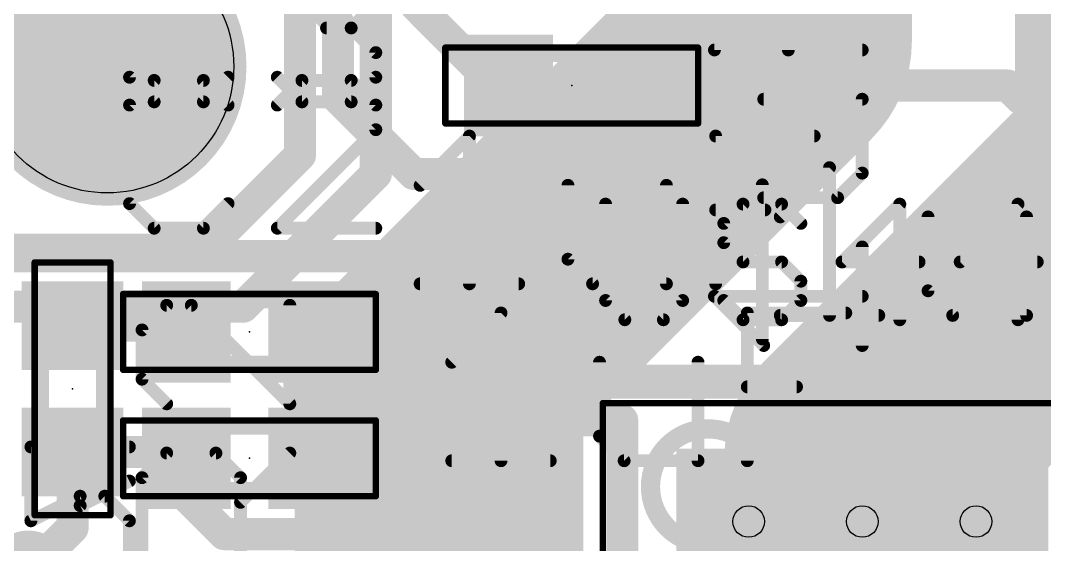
# Model space of a CAD drawing. Extents: x 61.5 to 101.4, y 9 to 89.5.
# Drawn here: x 67.24 to 75.34, y 62.77 to 66.91 of the extents above; entities that cross this region are included whole.
import ezdxf

# ---------------------------------------------------------------- set-up
doc = ezdxf.new("R2010")
doc.units = 0
for name, color, linetype in [('1', 22, 'CONTINUOUS'), ('16', 175, 'CONTINUOUS'), ('18', 82, 'CONTINUOUS'), ('20', 7, 'CONTINUOUS'), ('21', 253, 'CONTINUOUS'), ('23', 7, 'CONTINUOUS'), ('25', 253, 'CONTINUOUS'), ('27', 253, 'CONTINUOUS'), ('29', 253, 'CONTINUOUS'), ('30', 253, 'CONTINUOUS'), ('31', 253, 'CONTINUOUS'), ('39', 22, 'CONTINUOUS'), ('44', 253, 'CONTINUOUS'), ('51', 253, 'CONTINUOUS')]:
    doc.layers.add(name, color=color, linetype=linetype)

# ---------------------------------------------------------------- blocks, each defined once
blk = doc.blocks.new('RECT')
blk.add_solid([(-0.5, -0.5), (0.5, -0.5), (-0.5, 0.5), (0.5, 0.5)])
blk = doc.blocks.new('ROUNDV')
at = {"const_width": 0.5}
blk.add_lwpolyline([(0, -0.25, 1), (0, 0.25, 1), (0, -0.25)], format="xyb", dxfattribs=at)

msp = doc.modelspace()

# ---------------------------------------------------------------- linework, layer by layer
at = {"layer": '1', "const_width": 0.254}
for points in [[(69.75, 66.9), (68.55, 68.1)], [(71, 66.4), (70.35, 67.05)], [(69.75, 66.3), (69.75, 66.9)], [(71.1, 66.4), (71, 66.4)], [(72.1, 66.4), (75.05, 66.4)], [(72.1, 66.4), (72.1, 65.95)], [(75.15, 66.3), (75.05, 66.4)], [(70.35, 65.7), (69.75, 66.3)], [(75.7, 66.3), (75.15, 66.3)], [(72.1, 65.95), (71.85, 65.7)], [(71.85, 65.7), (70.35, 65.7)], [(66.7358, 65.05), (71.2, 65.05)], [(71.2, 65.05), (71.6, 64.65)], [(71.6, 64.65), (71.6, 63.95)], [(68.5, 64.5), (67.65, 64.5)], [(68.55, 64.45), (68.5, 64.5)], [(69.55, 64.45), (69.55, 63.45)], [(70.5, 64.05), (77.25, 64.05)], [(70.5, 63.75), (70.5, 64.05)], [(70.975, 63.875), (70.95, 63.9)], [(71.6, 63.95), (71, 63.95)], [(70.9822, 63.875), (70.975, 63.875)], [(72, 63.75), (70.5, 63.75)], [(72, 58.05), (72, 63.75)], [(67.65, 63.5), (67.65, 62.9)], [(67.65, 63.5), (68.5, 63.5)], [(68.5, 63.5), (68.55, 63.45)], [(68.55, 63.45), (68.55, 63.15)], [(69.55, 63.45), (70.2, 63.45)], [(70.2, 63.45), (70.35, 63.3)], [(70.35, 63.3), (70.425, 63.225)], [(70.425, 63.225), (70.9822, 63.225)], [(68.55, 63.15), (68.85, 62.85)], [(66.9, 62.95), (67.3, 62.55)], [(67.65, 62.9), (67.3, 62.55)], [(68.85, 62.85), (70.05, 62.85)], [(70.05, 62.85), (70.325, 62.575)]]:
    msp.add_lwpolyline(points, dxfattribs=at)
at = {"layer": '1', "const_width": 0.127}
for points in [[(69.8135, 66.9, 1), (69.6865, 66.9)], [(69.7051, 66.8551, 1), (69.7949, 66.9449)], [(71, 66.4635, 1), (71, 66.3365)], [(70.9551, 66.3551, 1), (71.0449, 66.4449)], [(71.1, 66.3365, 1), (71.1, 66.4635)], [(72.1, 66.4635, 1), (72.1, 66.3365)], [(72.1635, 66.4, 1), (72.0365, 66.4)], [(75.0949, 66.4449, 1), (75.0051, 66.3551)], [(75.05, 66.3365, 1), (75.05, 66.4635)], [(69.7949, 66.3449, 1), (69.7051, 66.2551)], [(75.15, 66.3635, 1), (75.15, 66.2365)], [(75.1051, 66.2551, 1), (75.1949, 66.3449)], [(69.6865, 66.3, 1), (69.8135, 66.3)], [(72.1449, 65.9051, 1), (72.0551, 65.9949)], [(72.0365, 65.95, 1), (72.1635, 65.95)], [(70.35, 65.7635, 1), (70.35, 65.6365)], [(70.3051, 65.6551, 1), (70.3949, 65.7449)], [(71.8051, 65.7449, 1), (71.8949, 65.6551)], [(71.85, 65.6365, 1), (71.85, 65.7635)], [(71.2449, 65.0949, 1), (71.1551, 65.0051)], [(71.2, 64.9865, 1), (71.2, 65.1135)], [(71.6635, 64.65, 1), (71.5365, 64.65)], [(71.5551, 64.6051, 1), (71.6449, 64.6949)], [(67.65, 64.5635, 1), (67.65, 64.4365)], [(68.5449, 64.5449, 1), (68.4551, 64.4551)], [(68.5, 64.4365, 1), (68.5, 64.5635)], [(68.5051, 64.4051, 1), (68.5949, 64.4949)], [(69.6135, 64.45, 1), (69.4865, 64.45)], [(70.5, 64.1135, 1), (70.5, 63.9865)], [(70.5635, 64.05, 1), (70.4365, 64.05)], [(70.9949, 63.9449, 1), (70.9051, 63.8551)], [(71, 64.0135, 1), (71, 63.8865)], [(71.6, 63.8865, 1), (71.6, 64.0135)], [(70.975, 63.9385, 1), (70.975, 63.8115)], [(70.9301, 63.8301, 1), (71.0199, 63.9199)], [(70.9822, 63.8115, 1), (70.9822, 63.9385)], [(71.5365, 63.95, 1), (71.6635, 63.95)], [(70.5, 63.8135, 1), (70.5, 63.6865)], [(72.0635, 63.75, 1), (71.9365, 63.75)], [(72, 63.6865, 1), (72, 63.8135)], [(70.4365, 63.75, 1), (70.5635, 63.75)], [(67.7135, 63.5, 1), (67.5865, 63.5)], [(67.65, 63.5635, 1), (67.65, 63.4365)], [(68.5449, 63.5449, 1), (68.4551, 63.4551)], [(68.5, 63.4365, 1), (68.5, 63.5635)], [(68.6135, 63.45, 1), (68.4865, 63.45)], [(68.5051, 63.4051, 1), (68.5949, 63.4949)], [(69.55, 63.5135, 1), (69.55, 63.3865)], [(70.2449, 63.4949, 1), (70.1551, 63.4051)], [(70.2, 63.3865, 1), (70.2, 63.5135)], [(69.4865, 63.45, 1), (69.6135, 63.45)], [(70.3949, 63.3449, 1), (70.3051, 63.2551)], [(70.3051, 63.2551, 1), (70.3949, 63.3449)], [(70.425, 63.2885, 1), (70.425, 63.1615)], [(70.3801, 63.1801, 1), (70.4699, 63.2699)], [(70.9822, 63.1615, 1), (70.9822, 63.2885)], [(68.5949, 63.1949, 1), (68.5051, 63.1051)], [(68.4865, 63.15, 1), (68.6135, 63.15)], [(67.6949, 62.8551, 1), (67.6051, 62.9449)], [(68.85, 62.9135, 1), (68.85, 62.7865)], [(70.0949, 62.8949, 1), (70.0051, 62.8051)], [(70.05, 62.7865, 1), (70.05, 62.9135)], [(67.5865, 62.9, 1), (67.7135, 62.9)], [(68.8051, 62.8051, 1), (68.8949, 62.8949)]]:
    msp.add_lwpolyline(points, format="xyb", dxfattribs=at)
at = {"layer": '16'}
for points, const_width in [([(78.8, 70.25), (76.2, 67.65)], 2.1844), ([(73.2, 66.75), (73.2, 68.4385)], 2.1844), ([(76.2, 65.75), (76.2, 67.65)], 2.1844), ([(73.2, 66.75), (70.5, 64.05)], 2.1844), ([(70.05, 67.65), (70.05, 65.7)], 0.254), ([(69.45, 67.35), (69.45, 65.85)], 0.254), ([(73.9, 63.45), (76.2, 65.75)], 2.1844), ([(69.45, 65.85), (68.7, 65.1)], 0.254), ([(70.05, 65.7), (69, 64.65)], 0.254), ([(68.7, 65.1), (66, 65.1)], 0.254), ([(70.5, 64.05), (70.5, 61.55)], 2.1844), ([(67.8, 64.65), (66.3, 64.65)], 0.254), ([(69, 64.65), (67.8, 64.65)], 0.254), ([(73.9, 60.95), (73.9, 63.45)], 2.1844)]:
    msp.add_lwpolyline(points, dxfattribs=dict(at, const_width=const_width))
for points, const_width in [([(75.8138, 68.0362, 1), (76.5862, 67.2638)], 1.0922), ([(73.5862, 66.3638, 1), (72.8138, 67.1362)], 1.0922), ([(72.6539, 66.75, 1), (73.7461, 66.75)], 1.0922), ([(76.5862, 65.3638, 1), (75.8138, 66.1362)], 1.0922), ([(75.6539, 65.75, 1), (76.7461, 65.75)], 1.0922), ([(69.4949, 65.8051, 1), (69.4051, 65.8949)], 0.127), ([(69.3865, 65.85, 1), (69.5135, 65.85)], 0.127), ([(70.0949, 65.6551, 1), (70.0051, 65.7449)], 0.127), ([(69.9865, 65.7, 1), (70.1135, 65.7)], 0.127), ([(68.6551, 65.1449, 1), (68.7449, 65.0551)], 0.127), ([(68.7, 65.0365, 1), (68.7, 65.1635)], 0.127), ([(71.0461, 64.05, 1), (69.9539, 64.05)], 1.0922), ([(70.1138, 64.4362, 1), (70.8862, 63.6638)], 1.0922), ([(67.8, 64.7135, 1), (67.8, 64.5865)], 0.127), ([(67.8, 64.5865, 1), (67.8, 64.7135)], 0.127), ([(68.9551, 64.6949, 1), (69.0449, 64.6051)], 0.127), ([(69, 64.5865, 1), (69, 64.7135)], 0.127), ([(74.4461, 63.45, 1), (73.3539, 63.45)], 1.0922), ([(73.5138, 63.8362, 1), (74.2862, 63.0638)], 1.0922)]:
    msp.add_lwpolyline(points, format="xyb", dxfattribs=dict(at, const_width=const_width))
at = {"layer": '20'}
msp.add_circle((67.925, 66.55), 1, dxfattribs=at)
at = {"layer": '21'}
for points, const_width in [([(71.6172, 64.1146), (71.6172, 57.7854)], 0.1524), ([(71.6172, 64.1146), (76.1828, 64.1146)], 0.1524), ([(71.8458, 63.886), (71.8458, 58.014)], 0.0508), ([(71.8458, 63.886), (75.9542, 63.886)], 0.0508)]:
    msp.add_lwpolyline(points, dxfattribs=dict(at, const_width=const_width))
for points, const_width in [([(71.6553, 64.1146, 1), (71.5791, 64.1146)], 0.0762), ([(71.6172, 64.1527, 1), (71.6172, 64.0765)], 0.0762), ([(71.8585, 63.886, 1), (71.8331, 63.886)], 0.0254), ([(71.8458, 63.8987, 1), (71.8458, 63.8733)], 0.0254), ([(72.6808, 62.7684, 1), (72.6808, 63.6828, 1), (72.6808, 62.7684)], 0.1524)]:
    msp.add_lwpolyline(points, format="xyb", dxfattribs=dict(at, const_width=const_width))
at = {"layer": '23'}
for p in [(71.6, 66.4), (69.05, 64.45), (67.65, 64), (69.05, 63.45)]:
    msp.add_point(p, dxfattribs=at)
at = {"layer": '25', "const_width": 0.1016}
for points in [[(68.1008, 67.2453), (68.1008, 66.4657)], [(70.0498, 67.0504), (69.8549, 66.8555)], [(69.8549, 66.8555), (69.66, 66.8555)], [(69.8549, 66.8555), (70.0498, 66.6606)], [(70.0498, 66.6606), (70.0498, 66.4657)], [(68.1008, 66.4657), (68.2957, 66.2708)], [(68.2957, 66.4402), (68.1008, 66.2453)], [(68.6855, 66.4402), (68.2957, 66.4402)], [(68.6855, 66.2708), (68.8804, 66.4657)], [(68.8804, 66.2453), (68.6855, 66.4402)], [(69.4651, 66.2708), (69.2702, 66.4657)], [(69.4651, 66.4402), (69.2702, 66.2453)], [(69.8549, 66.4402), (69.4651, 66.4402)], [(70.0498, 66.4657), (69.8549, 66.2708)], [(70.0498, 66.2453), (69.8549, 66.4402)], [(68.1008, 66.2453), (68.1008, 65.4657)], [(68.2957, 66.2708), (68.6855, 66.2708)], [(69.8549, 66.2708), (69.4651, 66.2708)], [(70.0498, 66.0504), (70.0498, 66.2453)], [(69.2702, 65.2708), (70.0498, 66.0504)], [(73.1086, 65.6141), (73.1086, 64.3939)], [(68.1008, 65.4657), (68.2957, 65.2708)], [(68.6855, 65.2708), (68.8804, 65.4657)], [(71.868, 65.4616), (71.868, 64.6989)], [(72.4781, 64.6989), (72.4781, 65.4616)], [(72.8035, 65.309), (72.956, 65.4616)], [(72.956, 65.4616), (73.2611, 65.4616)], [(73.2611, 65.4616), (73.4136, 65.309)], [(74.1966, 65.4616), (73.739, 65.004)], [(74.1966, 64.5464), (74.1966, 65.4616)], [(75.1321, 65.4616), (74.6746, 65.004)], [(75.1321, 64.5464), (75.1321, 65.4616)], [(68.2957, 65.2708), (68.6855, 65.2708)], [(70.0498, 65.2708), (69.2702, 65.2708)], [(72.8035, 65.1565), (72.8035, 65.309)], [(72.956, 65.004), (72.8035, 65.1565)], [(73.2611, 65.004), (72.956, 65.004)], [(73.4136, 64.8515), (73.2611, 65.004)], [(73.739, 65.004), (74.3492, 65.004)], [(74.6746, 65.004), (75.2847, 65.004)], [(73.4136, 64.6989), (73.4136, 64.8515)], [(68.3947, 64.661), (68.1998, 64.4661)], [(68.5896, 64.661), (68.3947, 64.661)], [(69.3692, 63.8814), (68.5896, 64.661)], [(69.3692, 64.661), (69.3692, 63.8814)], [(71.868, 64.6989), (72.0205, 64.5464)], [(72.3256, 64.5464), (72.4781, 64.6989)], [(72.8035, 64.6989), (72.956, 64.5464)], [(73.2611, 64.5464), (73.4136, 64.6989)], [(72.0205, 64.5464), (72.3256, 64.5464)], [(72.956, 64.5464), (73.2611, 64.5464)], [(68.1998, 64.4661), (68.1998, 64.0763)], [(68.1998, 64.0763), (68.3947, 63.8814)], [(68.0998, 63.5402), (67.3202, 63.5402)], [(67.3202, 63.5402), (67.3202, 62.9555)], [(68.1998, 63.2967), (68.3947, 63.4916)], [(68.3947, 63.4916), (68.7845, 63.4916)], [(68.7845, 63.4916), (68.9794, 63.2967)], [(68.9794, 63.1018), (69.3692, 63.4916)], [(68.0998, 63.2702), (67.71, 63.0753)], [(68.1998, 62.712), (68.1998, 63.2967)], [(68.9794, 63.2967), (68.9794, 62.712)], [(67.3202, 62.9555), (67.71, 63.1504)], [(67.71, 63.1504), (67.9049, 63.1504)], [(67.9049, 63.1504), (68.0998, 62.9555)], [(67.71, 63.0753), (67.3202, 62.6855)], [(68.0998, 62.9555), (68.0998, 62.5657)]]:
    msp.add_lwpolyline(points, dxfattribs=at)
at = {"layer": '25', "const_width": 0.0508}
for points in [[(69.66, 66.8809, 1), (69.66, 66.8301)], [(69.8729, 66.8735, 1), (69.8369, 66.8375)], [(69.8369, 66.8735, 1), (69.8729, 66.8375)], [(69.8549, 66.8301, 1), (69.8549, 66.8809)], [(70.0752, 66.6606, 1), (70.0244, 66.6606)], [(70.0318, 66.6426, 1), (70.0678, 66.6786)], [(68.1188, 66.4837, 1), (68.0828, 66.4477)], [(68.0754, 66.4657, 1), (68.1262, 66.4657)], [(68.2957, 66.4656, 1), (68.2957, 66.4148)], [(68.3137, 66.4222, 1), (68.2777, 66.4582)], [(68.7035, 66.4582, 1), (68.6675, 66.4222)], [(68.6855, 66.4148, 1), (68.6855, 66.4656)], [(68.8984, 66.4477, 1), (68.8624, 66.4837)], [(69.2882, 66.4837, 1), (69.2522, 66.4477)], [(69.4651, 66.4656, 1), (69.4651, 66.4148)], [(69.4831, 66.4222, 1), (69.4471, 66.4582)], [(69.8729, 66.4582, 1), (69.8369, 66.4222)], [(69.8549, 66.4148, 1), (69.8549, 66.4656)], [(70.0244, 66.4657, 1), (70.0752, 66.4657)], [(70.0678, 66.4477, 1), (70.0318, 66.4837)], [(68.1262, 66.2453, 1), (68.0754, 66.2453)], [(68.2957, 66.2962, 1), (68.2957, 66.2454)], [(68.2777, 66.2528, 1), (68.3137, 66.2888)], [(68.6675, 66.2888, 1), (68.7035, 66.2528)], [(68.6855, 66.2454, 1), (68.6855, 66.2962)], [(69.4651, 66.2962, 1), (69.4651, 66.2454)], [(69.4471, 66.2528, 1), (69.4831, 66.2888)], [(69.8369, 66.2888, 1), (69.8729, 66.2528)], [(69.8549, 66.2454, 1), (69.8549, 66.2962)], [(70.0752, 66.2453, 1), (70.0244, 66.2453)], [(68.0828, 66.2633, 1), (68.1188, 66.2273)], [(68.8624, 66.2273, 1), (68.8984, 66.2633)], [(69.2522, 66.2633, 1), (69.2882, 66.2273)], [(70.0318, 66.2273, 1), (70.0678, 66.2633)], [(70.0244, 66.0504, 1), (70.0752, 66.0504)], [(70.0678, 66.0324, 1), (70.0318, 66.0684)], [(73.134, 65.6141, 1), (73.0832, 65.6141)], [(68.1188, 65.4837, 1), (68.0828, 65.4477)], [(68.0754, 65.4657, 1), (68.1262, 65.4657)], [(68.8984, 65.4477, 1), (68.8624, 65.4837)], [(71.8934, 65.4616, 1), (71.8426, 65.4616)], [(72.5035, 65.4616, 1), (72.4527, 65.4616)], [(72.956, 65.487, 1), (72.956, 65.4362)], [(72.974, 65.4436, 1), (72.9381, 65.4795)], [(73.2791, 65.4795, 1), (73.2431, 65.4436)], [(73.2611, 65.4362, 1), (73.2611, 65.487)], [(74.222, 65.4616, 1), (74.1712, 65.4616)], [(74.2146, 65.4436, 1), (74.1787, 65.4795)], [(75.1575, 65.4616, 1), (75.1067, 65.4616)], [(75.1501, 65.4436, 1), (75.1142, 65.4795)], [(68.2957, 65.2962, 1), (68.2957, 65.2454)], [(68.6855, 65.2454, 1), (68.6855, 65.2962)], [(69.2702, 65.2962, 1), (69.2702, 65.2454)], [(70.0498, 65.2454, 1), (70.0498, 65.2962)], [(72.8289, 65.309, 1), (72.7781, 65.309)], [(72.7856, 65.327, 1), (72.8215, 65.2911)], [(73.3957, 65.2911, 1), (73.4316, 65.327)], [(68.2777, 65.2528, 1), (68.3137, 65.2888)], [(68.6675, 65.2888, 1), (68.7035, 65.2528)], [(69.2522, 65.2888, 1), (69.2882, 65.2528)], [(72.7781, 65.1565, 1), (72.8289, 65.1565)], [(72.8215, 65.1745, 1), (72.7856, 65.1386)], [(72.956, 65.0294, 1), (72.956, 64.9786)], [(72.9381, 64.986, 1), (72.974, 65.022)], [(73.2791, 65.022, 1), (73.2431, 64.986)], [(73.2611, 64.9786, 1), (73.2611, 65.0294)], [(73.739, 65.0294, 1), (73.739, 64.9786)], [(73.7211, 65.022, 1), (73.757, 64.986)], [(74.3492, 64.9786, 1), (74.3492, 65.0294)], [(74.6566, 65.022, 1), (74.6925, 64.986)], [(74.6746, 65.0294, 1), (74.6746, 64.9786)], [(75.2847, 64.9786, 1), (75.2847, 65.0294)], [(73.439, 64.8515, 1), (73.3882, 64.8515)], [(73.3957, 64.8335, 1), (73.4316, 64.8694)], [(68.3947, 64.6864, 1), (68.3947, 64.6356)], [(68.4127, 64.643, 1), (68.3767, 64.679)], [(68.6076, 64.679, 1), (68.5716, 64.643)], [(68.5896, 64.6356, 1), (68.5896, 64.6864)], [(69.3946, 64.661, 1), (69.3438, 64.661)], [(71.886, 64.7169, 1), (71.85, 64.681)], [(71.8426, 64.6989, 1), (71.8934, 64.6989)], [(72.4527, 64.6989, 1), (72.5035, 64.6989)], [(72.4961, 64.681, 1), (72.4602, 64.7169)], [(72.8215, 64.7169, 1), (72.7856, 64.681)], [(73.3882, 64.6989, 1), (73.439, 64.6989)], [(73.4316, 64.681, 1), (73.3957, 64.7169)], [(72.0205, 64.5718, 1), (72.0205, 64.521)], [(72.3256, 64.521, 1), (72.3256, 64.5718)], [(72.956, 64.5718, 1), (72.956, 64.521)], [(73.2611, 64.521, 1), (73.2611, 64.5718)], [(68.2252, 64.4661, 1), (68.1744, 64.4661)], [(72.0026, 64.5284, 1), (72.0385, 64.5644)], [(72.3076, 64.5644, 1), (72.3436, 64.5284)], [(72.9381, 64.5284, 1), (72.974, 64.5644)], [(73.2431, 64.5644, 1), (73.2791, 64.5284)], [(74.1712, 64.5464, 1), (74.222, 64.5464)], [(75.1067, 64.5464, 1), (75.1575, 64.5464)], [(68.1818, 64.4841, 1), (68.2178, 64.4481)], [(73.0832, 64.3939, 1), (73.134, 64.3939)], [(68.2178, 64.0943, 1), (68.1818, 64.0583)], [(68.1744, 64.0763, 1), (68.2252, 64.0763)], [(68.3767, 63.8634, 1), (68.4127, 63.8994)], [(69.3438, 63.8814, 1), (69.3946, 63.8814)], [(69.3512, 63.8634, 1), (69.3872, 63.8994)], [(67.3202, 63.5656, 1), (67.3202, 63.5148)], [(67.3456, 63.5402, 1), (67.2948, 63.5402)], [(68.0998, 63.5148, 1), (68.0998, 63.5656)], [(68.3947, 63.517, 1), (68.3947, 63.4662)], [(68.4127, 63.4736, 1), (68.3767, 63.5096)], [(68.8025, 63.5096, 1), (68.7665, 63.4736)], [(68.7845, 63.4662, 1), (68.7845, 63.517)], [(69.3872, 63.4736, 1), (69.3512, 63.5096)], [(68.1112, 63.2475, 1), (68.0884, 63.2929)], [(68.1818, 63.3147, 1), (68.2178, 63.2787)], [(68.2252, 63.2967, 1), (68.1744, 63.2967)], [(69.0048, 63.2967, 1), (68.954, 63.2967)], [(68.9614, 63.2787, 1), (68.9974, 63.3147)], [(67.71, 63.1758, 1), (67.71, 63.125)], [(67.7214, 63.1277, 1), (67.6986, 63.1731)], [(67.9229, 63.1684, 1), (67.8869, 63.1324)], [(67.9049, 63.125, 1), (67.9049, 63.1758)], [(68.9614, 63.1198, 1), (68.9974, 63.0838)], [(67.6986, 63.098, 1), (67.7214, 63.0526)], [(67.728, 63.0573, 1), (67.692, 63.0933)], [(67.3088, 62.9782, 1), (67.3316, 62.9328)], [(67.2948, 62.9555, 1), (67.3456, 62.9555)], [(68.1252, 62.9555, 1), (68.0744, 62.9555)], [(68.0818, 62.9375, 1), (68.1178, 62.9735)]]:
    msp.add_lwpolyline(points, format="xyb", dxfattribs=at)
at = {"layer": '27', "const_width": 0.1016}
for points in [[(72.7298, 66.6814), (72.7298, 67.461)], [(73.3145, 66.6814), (73.3145, 67.0712)], [(73.8992, 66.6814), (72.7298, 66.6814)], [(73.8992, 66.2916), (73.1196, 66.2916)], [(73.8992, 65.7069), (73.8992, 66.2916)], [(70.4008, 65.6104), (70.7906, 66.0002)], [(70.7906, 66.0002), (70.7906, 64.8308)], [(72.7396, 64.8308), (72.7396, 66.0002)], [(72.7396, 66.0002), (73.5192, 66.0002)], [(73.2508, 65.3604), (73.6406, 65.7502)], [(73.6406, 65.7502), (73.6406, 64.5808)], [(73.7043, 65.512), (73.8992, 65.7069)], [(71.5702, 65.6104), (71.5702, 65.0257)], [(72.3498, 64.8308), (72.3498, 65.6104)], [(73.1196, 65.512), (73.7043, 65.512)], [(72.7396, 65.4155), (73.1294, 65.4155)], [(74.4202, 65.3604), (74.4202, 64.7757)], [(75.1998, 64.5808), (75.1998, 65.3604)], [(73.8992, 64.3426), (73.8992, 65.1222)], [(71.5702, 65.0257), (71.7651, 64.8308)], [(70.4008, 64.8308), (71.1804, 64.8308)], [(71.7651, 64.8308), (72.3498, 64.8308)], [(73.1196, 64.3426), (72.7298, 64.7324)], [(72.7298, 64.7324), (73.8992, 64.7324)], [(74.4202, 64.7757), (74.6151, 64.5808)], [(70.6508, 64.2104), (71.0406, 64.6002)], [(71.0406, 64.6002), (71.0406, 63.4308)], [(72.9896, 63.4308), (72.9896, 64.6002)], [(72.9896, 64.6002), (73.7692, 64.6002)], [(73.2508, 64.5808), (74.0304, 64.5808)], [(74.6151, 64.5808), (75.1998, 64.5808)], [(71.8202, 64.2104), (71.8202, 63.6257)], [(72.5998, 63.4308), (72.5998, 64.2104)], [(72.9896, 64.0155), (73.3794, 64.0155)], [(71.8202, 63.6257), (72.0151, 63.4308)], [(70.6508, 63.4308), (71.4304, 63.4308)], [(72.0151, 63.4308), (72.5998, 63.4308)]]:
    msp.add_lwpolyline(points, dxfattribs=at)
at = {"layer": '27', "const_width": 0.0508}
for points in [[(72.7298, 66.7068, 1), (72.7298, 66.656)], [(72.7044, 66.6814, 1), (72.7552, 66.6814)], [(73.2891, 66.6814, 1), (73.3399, 66.6814)], [(73.8992, 66.656, 1), (73.8992, 66.7068)], [(73.1196, 66.317, 1), (73.1196, 66.2662)], [(73.9246, 66.2916, 1), (73.8738, 66.2916)], [(73.8992, 66.2662, 1), (73.8992, 66.317)], [(70.816, 66.0002, 1), (70.7652, 66.0002)], [(70.8086, 65.9822, 1), (70.7726, 66.0182)], [(72.765, 66.0002, 1), (72.7142, 66.0002)], [(72.7396, 66.0256, 1), (72.7396, 65.9748)], [(73.5192, 65.9748, 1), (73.5192, 66.0256)], [(73.666, 65.7502, 1), (73.6152, 65.7502)], [(73.6586, 65.7322, 1), (73.6226, 65.7682)], [(73.8738, 65.7069, 1), (73.9246, 65.7069)], [(73.9172, 65.6889, 1), (73.8812, 65.7249)], [(70.3828, 65.6284, 1), (70.4188, 65.5924)], [(71.5956, 65.6104, 1), (71.5448, 65.6104)], [(72.3752, 65.6104, 1), (72.3244, 65.6104)], [(73.1196, 65.5374, 1), (73.1196, 65.4866)], [(73.6863, 65.53, 1), (73.7223, 65.494)], [(73.7043, 65.4866, 1), (73.7043, 65.5374)], [(72.7396, 65.4409, 1), (72.7396, 65.3901)], [(73.1294, 65.3901, 1), (73.1294, 65.4409)], [(73.2328, 65.3784, 1), (73.2688, 65.3424)], [(74.4456, 65.3604, 1), (74.3948, 65.3604)], [(75.2252, 65.3604, 1), (75.1744, 65.3604)], [(73.9246, 65.1222, 1), (73.8738, 65.1222)], [(71.5882, 65.0437, 1), (71.5522, 65.0077)], [(71.5448, 65.0257, 1), (71.5956, 65.0257)], [(70.4008, 64.8562, 1), (70.4008, 64.8054)], [(70.7652, 64.8308, 1), (70.816, 64.8308)], [(71.1804, 64.8054, 1), (71.1804, 64.8562)], [(71.7651, 64.8562, 1), (71.7651, 64.8054)], [(71.7471, 64.8128, 1), (71.7831, 64.8488)], [(72.3244, 64.8308, 1), (72.3752, 64.8308)], [(72.3498, 64.8054, 1), (72.3498, 64.8562)], [(72.7142, 64.8308, 1), (72.765, 64.8308)], [(72.7478, 64.7504, 1), (72.7118, 64.7144)], [(72.7298, 64.7578, 1), (72.7298, 64.707)], [(73.8992, 64.707, 1), (73.8992, 64.7578)], [(74.4382, 64.7937, 1), (74.4022, 64.7577)], [(74.3948, 64.7757, 1), (74.4456, 64.7757)], [(71.066, 64.6002, 1), (71.0152, 64.6002)], [(71.0586, 64.5822, 1), (71.0226, 64.6182)], [(73.015, 64.6002, 1), (72.9642, 64.6002)], [(72.9896, 64.6256, 1), (72.9896, 64.5748)], [(73.2508, 64.6062, 1), (73.2508, 64.5554)], [(73.6152, 64.5808, 1), (73.666, 64.5808)], [(73.7692, 64.5748, 1), (73.7692, 64.6256)], [(74.0304, 64.5554, 1), (74.0304, 64.6062)], [(74.6151, 64.6062, 1), (74.6151, 64.5554)], [(74.5971, 64.5628, 1), (74.6331, 64.5988)], [(75.1744, 64.5808, 1), (75.2252, 64.5808)], [(75.1998, 64.5554, 1), (75.1998, 64.6062)], [(73.1016, 64.3246, 1), (73.1376, 64.3606)], [(73.8738, 64.3426, 1), (73.9246, 64.3426)], [(70.6328, 64.2284, 1), (70.6688, 64.1924)], [(71.8456, 64.2104, 1), (71.7948, 64.2104)], [(72.6252, 64.2104, 1), (72.5744, 64.2104)], [(72.9896, 64.0409, 1), (72.9896, 63.9901)], [(73.3794, 63.9901, 1), (73.3794, 64.0409)], [(71.8382, 63.6437, 1), (71.8022, 63.6077)], [(71.7948, 63.6257, 1), (71.8456, 63.6257)], [(70.6508, 63.4562, 1), (70.6508, 63.4054)], [(71.4304, 63.4054, 1), (71.4304, 63.4562)], [(72.0151, 63.4562, 1), (72.0151, 63.4054)], [(71.9971, 63.4128, 1), (72.0331, 63.4488)], [(72.5998, 63.4054, 1), (72.5998, 63.4562)], [(71.0152, 63.4308, 1), (71.066, 63.4308)], [(72.5744, 63.4308, 1), (72.6252, 63.4308)], [(72.9642, 63.4308, 1), (73.015, 63.4308)]]:
    msp.add_lwpolyline(points, format="xyb", dxfattribs=at)
at = {"layer": '29', "const_width": 1.1016}
msp.add_lwpolyline([(67.925, 65.9992, 1), (67.925, 67.1008, 1), (67.925, 65.9992)], format="xyb", dxfattribs=at)
at = {"layer": '30', "const_width": 1.1016}
msp.add_lwpolyline([(67.925, 65.9992, 1), (67.925, 67.1008, 1), (67.925, 65.9992)], format="xyb", dxfattribs=at)
at = {"layer": '39', "const_width": 0.0508}
for points in [[(70.6, 66.7), (70.6, 66.1)], [(72.6, 66.7), (70.6, 66.7)], [(72.6, 66.1), (72.6, 66.7)], [(70.6, 66.1), (72.6, 66.1)], [(67.95, 65), (67.35, 65)], [(67.35, 65), (67.35, 63)], [(67.95, 63), (67.95, 65)], [(68.05, 64.75), (68.05, 64.15)], [(70.05, 64.75), (68.05, 64.75)], [(70.05, 64.15), (70.05, 64.75)], [(68.05, 64.15), (70.05, 64.15)], [(68.05, 63.75), (68.05, 63.15)], [(70.05, 63.75), (68.05, 63.75)], [(70.05, 63.15), (70.05, 63.75)], [(68.05, 63.15), (70.05, 63.15)], [(67.35, 63), (67.95, 63)]]:
    msp.add_lwpolyline(points, dxfattribs=at)
at = {"layer": '39', "const_width": 0.0254}
for points in [[(70.6127, 66.7, 1), (70.5873, 66.7)], [(70.6, 66.7127, 1), (70.6, 66.6873)], [(72.6127, 66.7, 1), (72.5873, 66.7)], [(72.6, 66.6873, 1), (72.6, 66.7127)], [(70.6, 66.1127, 1), (70.6, 66.0873)], [(70.5873, 66.1, 1), (70.6127, 66.1)], [(72.5873, 66.1, 1), (72.6127, 66.1)], [(72.6, 66.0873, 1), (72.6, 66.1127)], [(67.35, 65.0127, 1), (67.35, 64.9873)], [(67.3627, 65, 1), (67.3373, 65)], [(67.9627, 65, 1), (67.9373, 65)], [(67.95, 64.9873, 1), (67.95, 65.0127)], [(68.0627, 64.75, 1), (68.0373, 64.75)], [(68.05, 64.7627, 1), (68.05, 64.7373)], [(70.0627, 64.75, 1), (70.0373, 64.75)], [(70.05, 64.7373, 1), (70.05, 64.7627)], [(68.05, 64.1627, 1), (68.05, 64.1373)], [(68.0373, 64.15, 1), (68.0627, 64.15)], [(70.0373, 64.15, 1), (70.0627, 64.15)], [(70.05, 64.1373, 1), (70.05, 64.1627)], [(68.0627, 63.75, 1), (68.0373, 63.75)], [(68.05, 63.7627, 1), (68.05, 63.7373)], [(70.0627, 63.75, 1), (70.0373, 63.75)], [(70.05, 63.7373, 1), (70.05, 63.7627)], [(68.05, 63.1627, 1), (68.05, 63.1373)], [(68.0373, 63.15, 1), (68.0627, 63.15)], [(70.0373, 63.15, 1), (70.0627, 63.15)], [(70.05, 63.1373, 1), (70.05, 63.1627)], [(67.35, 63.0127, 1), (67.35, 62.9873)], [(67.3373, 63, 1), (67.3627, 63)], [(67.9373, 63, 1), (67.9627, 63)], [(67.95, 62.9873, 1), (67.95, 63.0127)]]:
    msp.add_lwpolyline(points, format="xyb", dxfattribs=at)
at = {"layer": '44'}
for centre in [(73, 62.95), (73.9, 62.95), (74.8, 62.95)]:
    msp.add_circle(centre, 0.125, dxfattribs=at)
at = {"layer": '51', "const_width": 0.127}
for points in [[(71.1, 66.65), (71.1, 66.15)], [(72.1, 66.65), (71.1, 66.65)], [(71.1, 66.65), (71.1, 66.6)], [(72.1, 66.15), (72.1, 66.65)], [(71.1, 66.15), (72.1, 66.15)], [(68.55, 64.7), (68.55, 64.2)], [(69.55, 64.7), (68.55, 64.7)], [(68.55, 64.7), (68.55, 64.65)], [(69.55, 64.2), (69.55, 64.7)], [(67.9, 64.5), (67.4, 64.5)], [(67.4, 64.5), (67.4, 63.5)], [(67.9, 64.5), (67.85, 64.5)], [(67.9, 63.5), (67.9, 64.5)], [(68.55, 64.2), (69.55, 64.2)], [(68.55, 63.7), (68.55, 63.2)], [(69.55, 63.7), (68.55, 63.7)], [(68.55, 63.7), (68.55, 63.65)], [(69.55, 63.2), (69.55, 63.7)], [(67.4, 63.5), (67.9, 63.5)], [(68.55, 63.2), (69.55, 63.2)]]:
    msp.add_lwpolyline(points, dxfattribs=at)
at = {"layer": '51', "const_width": 0.0635}
for points in [[(71.1318, 66.65, 1), (71.0683, 66.65)], [(71.1, 66.6818, 1), (71.1, 66.6183)], [(71.1318, 66.65, 1), (71.0683, 66.65)], [(72.1318, 66.65, 1), (72.0683, 66.65)], [(72.1, 66.6183, 1), (72.1, 66.6818)], [(71.0683, 66.6, 1), (71.1318, 66.6)], [(71.1, 66.1818, 1), (71.1, 66.1183)], [(72.1, 66.1183, 1), (72.1, 66.1818)], [(71.0683, 66.15, 1), (71.1318, 66.15)], [(72.0683, 66.15, 1), (72.1318, 66.15)], [(68.5817, 64.7, 1), (68.5182, 64.7)], [(68.5817, 64.7, 1), (68.5182, 64.7)], [(68.55, 64.7318, 1), (68.55, 64.6683)], [(69.5817, 64.7, 1), (69.5182, 64.7)], [(69.55, 64.6683, 1), (69.55, 64.7318)], [(68.5182, 64.65, 1), (68.5817, 64.65)], [(67.4, 64.5318, 1), (67.4, 64.4682)], [(67.4318, 64.5, 1), (67.3683, 64.5)], [(67.85, 64.5318, 1), (67.85, 64.4682)], [(67.9318, 64.5, 1), (67.8683, 64.5)], [(67.9, 64.4682, 1), (67.9, 64.5318)], [(67.9, 64.4682, 1), (67.9, 64.5318)], [(68.5182, 64.2, 1), (68.5817, 64.2)], [(68.55, 64.2318, 1), (68.55, 64.1683)], [(69.5182, 64.2, 1), (69.5817, 64.2)], [(69.55, 64.1683, 1), (69.55, 64.2318)], [(68.5817, 63.7, 1), (68.5182, 63.7)], [(68.5817, 63.7, 1), (68.5182, 63.7)], [(68.55, 63.7318, 1), (68.55, 63.6683)], [(69.5817, 63.7, 1), (69.5182, 63.7)], [(69.55, 63.6683, 1), (69.55, 63.7318)], [(68.5182, 63.65, 1), (68.5817, 63.65)], [(67.4, 63.5318, 1), (67.4, 63.4682)], [(67.9, 63.4682, 1), (67.9, 63.5318)], [(67.3683, 63.5, 1), (67.4318, 63.5)], [(67.8683, 63.5, 1), (67.9318, 63.5)], [(68.5182, 63.2, 1), (68.5817, 63.2)], [(68.55, 63.2318, 1), (68.55, 63.1683)], [(69.5182, 63.2, 1), (69.5817, 63.2)], [(69.55, 63.1683, 1), (69.55, 63.2318)]]:
    msp.add_lwpolyline(points, format="xyb", dxfattribs=at)

# ---------------------------------------------------------------- block references
at = {"layer": '1', "xscale": 0.5, "yscale": 0.6}
for p in [(71.1, 66.4), (72.1, 66.4), (68.55, 64.45), (69.55, 64.45), (68.55, 63.45), (69.55, 63.45)]:
    msp.add_blockref('RECT', p, dxfattribs=at)
at = {"layer": '1', "rotation": 270}
for p, xscale, yscale in [((67.65, 64.5), 0.5, 0.6), ((70.9822, 63.875), 0.3048, 0.9906), ((67.65, 63.5), 0.5, 0.6), ((70.9822, 63.225), 0.3048, 0.9906), ((73.9, 60.95), 4.95, 2.74)]:
    msp.add_blockref('RECT', p, dxfattribs=dict(at, xscale=xscale, yscale=yscale))
at = {"layer": '16', "xscale": 2.8, "yscale": 4.9}
msp.add_blockref('RECT', (73.9, 60.95), dxfattribs=at)
at = {"layer": '18', "xscale": 0.6564, "yscale": 0.6564}
for p in [(73, 62.95), (73, 62.95), (73.9, 62.95), (73.9, 62.95), (74.8, 62.95), (74.8, 62.95), (67.3, 62.55), (67.3, 62.55)]:
    msp.add_blockref('ROUNDV', p, dxfattribs=at)
at = {"layer": '29', "xscale": 0.7032, "yscale": 0.8032}
for p in [(71.1, 66.4), (72.1, 66.4), (68.55, 64.45), (69.55, 64.45), (68.55, 63.45), (69.55, 63.45)]:
    msp.add_blockref('RECT', p, dxfattribs=at)
at = {"layer": '29', "rotation": 270}
for p, xscale, yscale in [((75.7, 66.3), 0.7032, 0.8032), ((67.65, 64.5), 0.7032, 0.8032), ((70.9822, 63.875), 0.508, 1.1938), ((67.65, 63.5), 0.7032, 0.8032), ((70.9822, 63.225), 0.508, 1.1938), ((73.9, 60.95), 5.1532, 2.9432), ((70.9822, 62.575), 0.508, 1.1938)]:
    msp.add_blockref('RECT', p, dxfattribs=dict(at, xscale=xscale, yscale=yscale))
at = {"layer": '31', "xscale": 0.5, "yscale": 0.6}
for p in [(71.1, 66.4), (72.1, 66.4), (68.55, 64.45), (69.55, 64.45), (68.55, 63.45), (69.55, 63.45)]:
    msp.add_blockref('RECT', p, dxfattribs=at)
at = {"layer": '31', "rotation": 270}
for p, xscale, yscale in [((67.65, 64.5), 0.5, 0.6), ((70.9822, 63.875), 0.3048, 0.9906), ((67.65, 63.5), 0.5, 0.6), ((70.9822, 63.225), 0.3048, 0.9906), ((73.9, 60.95), 4.95, 2.74)]:
    msp.add_blockref('RECT', p, dxfattribs=dict(at, xscale=xscale, yscale=yscale))
at = {"layer": '51', "xscale": 0.2032, "yscale": 0.8382, "rotation": 270}
for p in [(71.1981, 63.875), (71.1981, 63.225)]:
    msp.add_blockref('RECT', p, dxfattribs=at)

doc.saveas('drawing.dxf')
